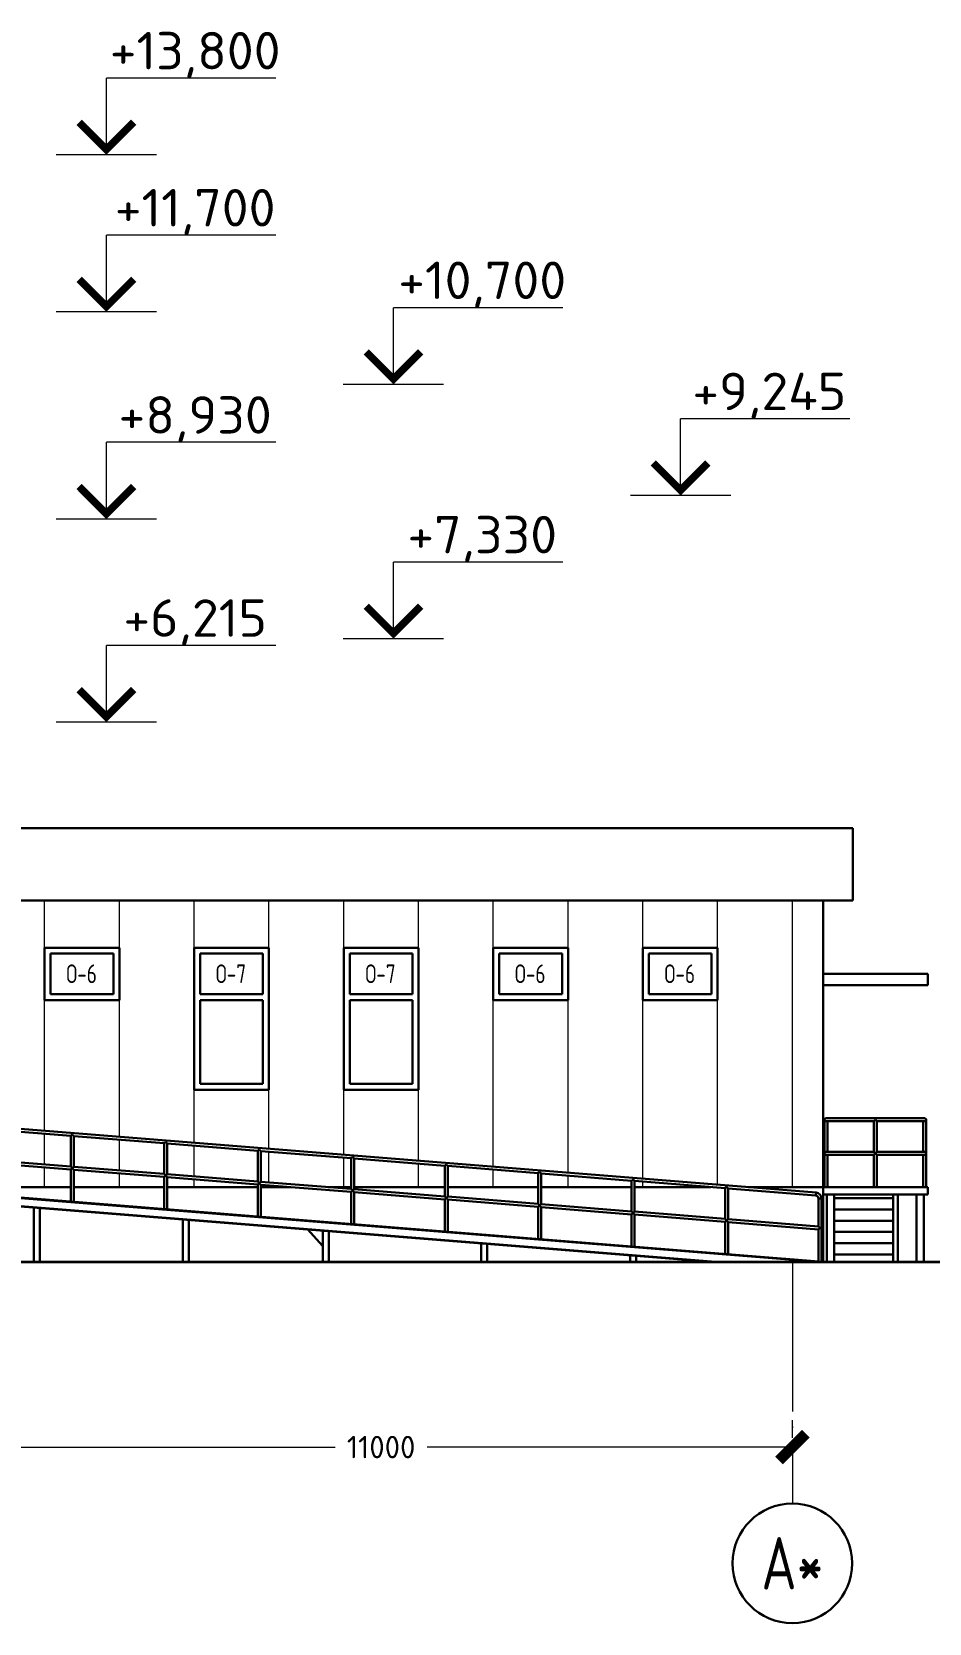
# Model space of a CAD drawing. Extents: x -965262 to 1142518, y -357520 to 71675.
# Drawn here: x -103720 to -97719, y -232809 to -222172 of the extents above; entities that cross this region are included whole.
import ezdxf

# ---------------------------------------------------------------- set-up
doc = ezdxf.new("R2010")
doc.units = 0
doc.header["$LTSCALE"] = 10
doc.linetypes.add('DOTE', pattern=[2.42, 2, -0.2, 0.02, -0.2])
doc.layers.get('0').update_dxf_attribs({"linetype": 'CONTINUOUS', "lineweight": 30})
doc.layers.get('Defpoints').update_dxf_attribs({"linetype": 'CONTINUOUS'})
doc.layers.add('DOTE', color=7, linetype='DOTE', lineweight=9)
doc.styles.add('GOST 2.304', font='isocpeur.ttf', dxfattribs={"width": 0.75, "height": 250})
doc.styles.get("Standard").update_dxf_attribs({"font": 'isocpeur.ttf', "height": 300})
doc.dimstyles.new('Standard_2', dxfattribs={"dimscale": 200, "dimtxt": 600, "dimasz": 1.8, "dimexe": 1.8, "dimexo": 0.625, "dimgap": 0.9, "dimtad": 0, "dimdec": 0, "dimzin": 0, "dimdsep": 46, "dimtxsty": 'Standard', "dimblk": 'ARCHTICK', "dimcen": 0.9, "dimclrd": 256, "dimclre": 256, "dimclrt": 256, "dimadec": 0, "dimazin": 0, "dimtfac": 1, "dimtdec": 0, "dimtofl": 0, "dimtmove": 0, "dimatfit": 3, "dimfxl": 1, "dimtolj": 1, "dimtzin": 0, "dimlwd": 15, "dimlwe": 15, "dimarcsym": 0})

# ---------------------------------------------------------------- blocks, each defined once
blk = doc.blocks.new('_ArchTick')
at = {"color": 0, "linetype": 'ByBlock', "lineweight": 0, "const_width": 0.4}
blk.add_lwpolyline([(-0.5, -0.5), (0.5, 0.5)], dxfattribs=at)
blk = doc.blocks.new('*D1625')
at = {"lineweight": 15, "transparency": 16777216}
for p, q in [((-127483, -19240), (-127483, -19005)), ((-116483, -19240), (-116483, -19005)), ((-127483, -19365), (-122598, -19365)), ((-116483, -19365), (-121368, -19365))]:
    blk.add_line(p, q, dxfattribs=at)
at = {"layer": 'Defpoints', "color": 0, "lineweight": 15, "transparency": 16777216}
for p in [(-127483, -19365, -1451), (-116483, -19365), (-116483, -19365)]:
    blk.add_point(p, dxfattribs=at)
at = {"lineweight": 15, "transparency": 16777216, "xscale": 360, "yscale": 360, "zscale": 360, "rotation": 180}
blk.add_blockref('_ArchTick', (-127483, -19365), dxfattribs=at)
at = {"lineweight": 15, "transparency": 16777216, "xscale": 360, "yscale": 360, "zscale": 360}
blk.add_blockref('_ArchTick', (-116483, -19365), dxfattribs=at)
at = {"lineweight": 15, "transparency": 16777216, "insert": (-121983, -19365), "char_height": 300, "attachment_point": 5}
blk.add_mtext('\\A1;11000', dxfattribs=at)
blk = doc.blocks.new('Фасад Н-А')
at = {"color": 1, "lineweight": 15}
for p, q in [((-125657.4, -2089, -3613.4), (-125657.4, -1062.8, -3613.4)), ((-124986.3, -2089, -4339), (-126328.4, -2089, -2887.7)), ((-125657.4, -4189, -3613.4), (-125657.4, -3162.8, -3613.4)), ((-124986.3, -4189, -4339), (-126328.4, -4189, -2887.7)), ((-121818, -5159, -3613.4), (-121818, -4132.8, -3613.4)), ((-121146.9, -5159, -4339), (-122489, -5159, -2887.7)), ((-117978.6, -6644, -3250.5), (-117978.6, -5617.8, -3250.5)), ((-125657.4, -6959, -3613.4), (-125657.4, -5932.8, -3613.4)), ((-117307.5, -6644, -3976.2), (-118649.6, -6644, -2524.9)), ((-124986.3, -6959, -4339), (-126328.4, -6959, -2887.7)), ((-121818, -8559, -3250.5), (-121818, -7532.8, -3250.5)), ((-125657.4, -9674, -3613.4), (-125657.4, -8647.8, -3613.4)), ((-121146.9, -8559, -3976.2), (-122489, -8559, -2524.9)), ((-124986.3, -9674, -4339), (-126328.4, -9674, -2887.7))]:
    blk.add_line(p, q, dxfattribs=at)
at = {"color": 1, "lineweight": 15, "ltscale": 0.3}
for p, q in [((-123392.6, -1062.8, -3613.4), (-125657.4, -1062.8, -3613.4)), ((-123392.6, -3162.8, -3613.4), (-125657.4, -3162.8, -3613.4)), ((-119553.2, -4132.8, -3613.4), (-121818, -4132.8, -3613.4)), ((-115713.8, -5617.8, -3250.5), (-117978.6, -5617.8, -3250.5)), ((-123392.6, -5932.8, -3613.4), (-125657.4, -5932.8, -3613.4)), ((-119553.2, -7532.8, -3250.5), (-121818, -7532.8, -3250.5)), ((-123392.6, -8647.8, -3613.4), (-125657.4, -8647.8, -3613.4))]:
    blk.add_line(p, q, dxfattribs=at)
at = {"ltscale": 2}
for p, q in [((-115673.1, -11089, -3250.5), (-188317.9, -11089, -3250.5)), ((-115673.1, -12059, -3250.5), (-115673.1, -11089, -3250.5)), ((-115673.1, -12059, -3250.5), (-188317.9, -12059, -3250.5)), ((-116073.1, -12059, -3250.5), (-116073.1, -16889, -3250.5)), ((-116133.1, -16041, -3250.5), (-116133.1, -16413.9, -3250.5)), ((-116093.1, -16041, -3250.5), (-116093.1, -16887.4, -3250.5)), ((-116133.1, -16454, -3250.5), (-116133.1, -16884.2, -3250.5))]:
    blk.add_line(p, q, dxfattribs=at)
at = {"lineweight": 0, "ltscale": 100}
for p, q in [((-126483.2, -15135.9, -3250.5), (-126483.2, -12059, -3250.5)), ((-125483.2, -15215.9, -3250.5), (-125483.2, -12059, -3250.5)), ((-124483.2, -15295.9, -3250.5), (-124483.2, -12059, -3250.5)), ((-123483.2, -15375.9, -3250.5), (-123483.2, -12059, -3250.5)), ((-122483.2, -15455.9, -3250.5), (-122483.2, -12059, -3250.5)), ((-121483.2, -15535.9, -3250.5), (-121483.2, -12059, -3250.5)), ((-120483.2, -15615.9, -3250.5), (-120483.2, -12059, -3250.5)), ((-119483.2, -15695.9, -3250.5), (-119483.2, -12059, -3250.5)), ((-118483.2, -15775.9, -3250.5), (-118483.2, -12059, -3250.5)), ((-117483.2, -15855.9, -3250.5), (-117483.2, -12059, -3250.5)), ((-116483.2, -15889, -3250.5), (-116483.2, -12059, -3250.5)), ((-126483.2, -15585.9, -3250.5), (-126483.2, -15176, -3250.5)), ((-125483.2, -15665.9, -3250.5), (-125483.2, -15256, -3250.5)), ((-124483.2, -15745.9, -3250.5), (-124483.2, -15336, -3250.5)), ((-123483.2, -15825.9, -3250.5), (-123483.2, -15416, -3250.5)), ((-122483.2, -15889, -3250.5), (-122483.2, -15496, -3250.5)), ((-126483.2, -15889, -3250.5), (-126483.2, -15626, -3250.5)), ((-125483.2, -15889, -3250.5), (-125483.2, -15706, -3250.5)), ((-121483.2, -15889, -3250.5), (-121483.2, -15576, -3250.5)), ((-120483.2, -15889, -3250.5), (-120483.2, -15656, -3250.5)), ((-119483.2, -15889, -3250.5), (-119483.2, -15736, -3250.5)), ((-124483.2, -15889, -3250.5), (-124483.2, -15786, -3250.5)), ((-123483.2, -15889, -3250.5), (-123483.2, -15866, -3250.5)), ((-118483.2, -15889, -3250.5), (-118483.2, -15816, -3250.5))]:
    blk.add_line(p, q, dxfattribs=at)
for p, q in [((-126483.1, -13388.7, -3250.5), (-126483.1, -12688.7, -3250.5)), ((-126483.1, -12688.7, -3250.5), (-125483.1, -12688.7, -3250.5)), ((-126483.1, -12688.7, -3250.5), (-126483.1, -13388.7, -3250.5)), ((-125483.1, -12688.7, -3250.5), (-125483.1, -13388.7, -3250.5)), ((-125483.1, -12688.7, -3250.5), (-125483.1, -13388.7, -3250.5)), ((-125483.1, -12688.7, -3250.5), (-125483.1, -13388.7, -3250.5)), ((-124483.1, -13388.7, -3250.5), (-124483.1, -12688.7, -3250.5)), ((-124483.1, -12688.7, -3250.5), (-123483.1, -12688.7, -3250.5)), ((-124483.1, -12688.7, -3250.5), (-124483.1, -13388.7, -3250.5)), ((-123483.1, -12688.7, -3250.5), (-123483.1, -13388.7, -3250.5)), ((-123483.1, -12688.7, -3250.5), (-123483.1, -13388.7, -3250.5)), ((-123483.1, -12688.7, -3250.5), (-123483.1, -14588.7, -3250.5)), ((-122483.1, -13388.7, -3250.5), (-122483.1, -12688.7, -3250.5)), ((-122483.1, -12688.7, -3250.5), (-121483.1, -12688.7, -3250.5)), ((-122483.1, -12688.7, -3250.5), (-122483.1, -13388.7, -3250.5)), ((-121483.1, -12688.7, -3250.5), (-121483.1, -13388.7, -3250.5)), ((-121483.1, -12688.7, -3250.5), (-121483.1, -13388.7, -3250.5)), ((-121483.1, -12688.7, -3250.5), (-121483.1, -14588.7, -3250.5)), ((-120483.1, -13388.7, -3250.5), (-120483.1, -12688.7, -3250.5)), ((-120483.1, -12688.7, -3250.5), (-119483.1, -12688.7, -3250.5)), ((-120483.1, -12688.7, -3250.5), (-120483.1, -13388.7, -3250.5)), ((-119483.1, -12688.7, -3250.5), (-119483.1, -13388.7, -3250.5)), ((-119483.1, -12688.7, -3250.5), (-119483.1, -13388.7, -3250.5)), ((-119483.1, -12688.7, -3250.5), (-119483.1, -13388.7, -3250.5)), ((-118483.1, -13388.7, -3250.5), (-118483.1, -12688.7, -3250.5)), ((-118483.1, -12688.7, -3250.5), (-117483.1, -12688.7, -3250.5)), ((-118483.1, -12688.7, -3250.5), (-118483.1, -13388.7, -3250.5)), ((-117483.1, -12688.7, -3250.5), (-117483.1, -13388.7, -3250.5)), ((-117483.1, -12688.7, -3250.5), (-117483.1, -13388.7, -3250.5)), ((-117483.1, -12688.7, -3250.5), (-117483.1, -13388.7, -3250.5)), ((-114673.1, -13039, -3250.5), (-116073.1, -13039, -3250.5)), ((-116072.3, -13189, -3250.5), (-114673.1, -13189, -3250.5)), ((-114673.1, -13189, -3250.5), (-114673.1, -13039, -3250.5)), ((-125483.1, -13388.7, -3250.5), (-126483.1, -13388.7, -3250.5)), ((-126483.1, -13388.7, -3250.5), (-125483.1, -13388.7, -3250.5)), ((-119483.1, -13388.7, -3250.5), (-120483.1, -13388.7, -3250.5)), ((-120483.1, -13388.7, -3250.5), (-119483.1, -13388.7, -3250.5)), ((-117483.1, -13388.7, -3250.5), (-118483.1, -13388.7, -3250.5)), ((-118483.1, -13388.7, -3250.5), (-117483.1, -13388.7, -3250.5)), ((-123483.1, -14588.7, -3250.5), (-124483.1, -14588.7, -3250.5)), ((-124483.1, -14588.7, -3250.5), (-123483.1, -14588.7, -3250.5)), ((-121483.1, -14588.7, -3250.5), (-122483.1, -14588.7, -3250.5)), ((-122483.1, -14588.7, -3250.5), (-121483.1, -14588.7, -3250.5)), ((-128566.7, -14969.2, -3250.5), (-116166.7, -15961.2, -3250.5)), ((-114713.1, -14969, -3250.5), (-116033.1, -14969, -3250.5)), ((-127343.1, -15107.2, -3250.5), (-126133.1, -15204, -3250.5)), ((-126093.1, -15207.2, -3250.5), (-124883.1, -15304, -3250.5)), ((-124843.1, -15307.2, -3250.5), (-123633.1, -15404, -3250.5)), ((-127343.1, -15517.1, -3250.5), (-126133.1, -15613.9, -3250.5)), ((-123593.1, -15407.2, -3250.5), (-122383.1, -15504, -3250.5)), ((-122343.1, -15507.2, -3250.5), (-121133.1, -15604, -3250.5)), ((-127343.1, -15557.2, -3250.5), (-126133.1, -15654, -3250.5)), ((-126093.1, -15617.1, -3250.5), (-124883.1, -15713.9, -3250.5)), ((-126093.1, -15657.2, -3250.5), (-124883.1, -15754, -3250.5)), ((-124843.1, -15717.1, -3250.5), (-123633.1, -15813.9, -3250.5)), ((-121093.1, -15607.2, -3250.5), (-119883.1, -15704, -3250.5)), ((-119843.1, -15707.2, -3250.5), (-118633.1, -15804, -3250.5)), ((-127343.1, -15889, -3250.5), (-126133.1, -15889, -3250.5)), ((-126093.1, -15889, -3250.5), (-124883.1, -15889, -3250.5)), ((-124843.1, -15757.2, -3250.5), (-123633.1, -15854, -3250.5)), ((-124843.1, -15889, -3250.5), (-123633.1, -15889, -3250.5)), ((-123593.1, -15817.1, -3250.5), (-122383.1, -15913.9, -3250.5)), ((-123593.1, -15857.2, -3250.5), (-122383.1, -15954, -3250.5)), ((-123593.1, -15889, -3250.5), (-123196.5, -15889, -3250.5)), ((-122694.9, -15889, -3250.5), (-122383.1, -15889, -3250.5)), ((-122343.1, -15889, -3250.5), (-121133.1, -15889, -3250.5)), ((-122343.1, -15917.1, -3250.5), (-121133.1, -16013.9, -3250.5)), ((-121093.1, -15889, -3250.5), (-119883.1, -15889, -3250.5)), ((-119843.1, -15889, -3250.5), (-118633.1, -15889, -3250.5)), ((-118593.1, -15807.2, -3250.5), (-117383.1, -15904, -3250.5)), ((-118593.1, -15889, -3250.5), (-117571.5, -15889, -3250.5)), ((-117343.1, -15907.2, -3250.5), (-116169.9, -16001.1, -3250.5)), ((-117069.9, -15889, -3250.5), (-116073.1, -15889, -3250.5)), ((-115033.1, -15889, -3250.5), (-116073.1, -15889, -3250.5)), ((-115033.1, -15889, -3250.5), (-116058.1, -15889, -3250.5)), ((-114673.1, -15989, -3250.5), (-114673.1, -15889, -3250.5)), ((-122343.1, -15957.2, -3250.5), (-121133.1, -16054, -3250.5)), ((-121093.1, -16017.1, -3250.5), (-119883.1, -16113.9, -3250.5)), ((-121093.1, -16057.2, -3250.5), (-119883.1, -16154, -3250.5)), ((-119843.1, -16117.1, -3250.5), (-118633.1, -16213.9, -3250.5)), ((-119843.1, -16157.2, -3250.5), (-118633.1, -16254, -3250.5)), ((-114673.1, -15989, -3250.5), (-116073.1, -15989, -3250.5)), ((-116023.1, -16889, -3250.5), (-116023.1, -15989, -3250.5)), ((-115923.1, -16889, -3250.5), (-115923.1, -15989, -3250.5)), ((-115133.1, -16039, -3250.5), (-115923.1, -16039, -3250.5)), ((-115133.1, -16889, -3250.5), (-115133.1, -15989, -3250.5)), ((-115073.1, -16889, -3250.5), (-115073.1, -15989, -3250.5)), ((-115073.1, -16039, -3250.5), (-115073.1, -16889, -3250.5)), ((-114823.1, -16889, -3250.5), (-114823.1, -15989, -3250.5)), ((-114723.1, -16889, -3250.5), (-114723.1, -15989, -3250.5)), ((-118593.1, -16217.1, -3250.5), (-117383.1, -16313.9, -3250.5)), ((-118593.1, -16257.2, -3250.5), (-117383.1, -16354, -3250.5)), ((-117343.1, -16317.1, -3250.5), (-116133.1, -16413.9, -3250.5)), ((-117343.1, -16357.2, -3250.5), (-116133.1, -16454, -3250.5)), ((-115133.1, -16189, -3250.5), (-115923.1, -16189, -3250.5)), ((-115133.1, -16339, -3250.5), (-115923.1, -16339, -3250.5)), ((-115133.1, -16489, -3250.5), (-115923.1, -16489, -3250.5)), ((-115133.1, -16639, -3250.5), (-115923.1, -16639, -3250.5)), ((-115133.1, -16789, -3250.5), (-115923.1, -16789, -3250.5))]:
    blk.add_line(p, q)
at = {"ltscale": 0.3}
for p, q in [((-126483.1, -13388.7, -3250.5), (-126483.1, -12688.7, -3250.5)), ((-126483.1, -12688.7, -3250.5), (-125483.1, -12688.7, -3250.5)), ((-124483.1, -14588.7, -3250.5), (-124483.1, -12688.7, -3250.5)), ((-124483.1, -12688.7, -3250.5), (-123483.1, -12688.7, -3250.5)), ((-122483.1, -14588.7, -3250.5), (-122483.1, -12688.7, -3250.5)), ((-122483.1, -12688.7, -3250.5), (-121483.1, -12688.7, -3250.5)), ((-120483.1, -13388.7, -3250.5), (-120483.1, -12688.7, -3250.5)), ((-120483.1, -12688.7, -3250.5), (-119483.1, -12688.7, -3250.5)), ((-118483.1, -13388.7, -3250.5), (-118483.1, -12688.7, -3250.5)), ((-118483.1, -12688.7, -3250.5), (-117483.1, -12688.7, -3250.5)), ((-126403.1, -12768.7, -3250.5), (-125563.1, -12768.7, -3250.5)), ((-126403.1, -13308.7, -3250.5), (-126403.1, -12768.7, -3250.5)), ((-125563.1, -12768.7, -3250.5), (-125563.1, -13308.7, -3250.5)), ((-124403.1, -12768.7, -3250.5), (-123563.1, -12768.7, -3250.5)), ((-124403.1, -13308.7, -3250.5), (-124403.1, -12768.7, -3250.5)), ((-123563.1, -12768.7, -3250.5), (-123563.1, -13308.7, -3250.5)), ((-122403.1, -12768.7, -3250.5), (-121563.1, -12768.7, -3250.5)), ((-122403.1, -13308.7, -3250.5), (-122403.1, -12768.7, -3250.5)), ((-121563.1, -12768.7, -3250.5), (-121563.1, -13308.7, -3250.5)), ((-120403.1, -12768.7, -3250.5), (-119563.1, -12768.7, -3250.5)), ((-120403.1, -13308.7, -3250.5), (-120403.1, -12768.7, -3250.5)), ((-119563.1, -12768.7, -3250.5), (-119563.1, -13308.7, -3250.5)), ((-118403.1, -12768.7, -3250.5), (-117563.1, -12768.7, -3250.5)), ((-118403.1, -13308.7, -3250.5), (-118403.1, -12768.7, -3250.5)), ((-117563.1, -12768.7, -3250.5), (-117563.1, -13308.7, -3250.5)), ((-126483.1, -13388.7, -3250.5), (-125483.1, -13388.7, -3250.5)), ((-126403.1, -13308.7, -3250.5), (-125563.1, -13308.7, -3250.5)), ((-124403.1, -13308.7, -3250.5), (-123563.1, -13308.7, -3250.5)), ((-124403.1, -14508.7, -3250.5), (-124403.1, -13388.7, -3250.5)), ((-124403.1, -13388.7, -3250.5), (-123563.1, -13388.7, -3250.5)), ((-123563.1, -13388.7, -3250.5), (-123563.1, -14508.7, -3250.5)), ((-122403.1, -13308.7, -3250.5), (-121563.1, -13308.7, -3250.5)), ((-122403.1, -14508.7, -3250.5), (-122403.1, -13388.7, -3250.5)), ((-122403.1, -13388.7, -3250.5), (-121563.1, -13388.7, -3250.5)), ((-121563.1, -13388.7, -3250.5), (-121563.1, -14508.7, -3250.5)), ((-120483.1, -13388.7, -3250.5), (-119483.1, -13388.7, -3250.5)), ((-120403.1, -13308.7, -3250.5), (-119563.1, -13308.7, -3250.5)), ((-118483.1, -13388.7, -3250.5), (-117483.1, -13388.7, -3250.5)), ((-118403.1, -13308.7, -3250.5), (-117563.1, -13308.7, -3250.5)), ((-124483.1, -14588.7, -3250.5), (-123483.1, -14588.7, -3250.5)), ((-124403.1, -14508.7, -3250.5), (-123563.1, -14508.7, -3250.5)), ((-122483.1, -14588.7, -3250.5), (-121483.1, -14588.7, -3250.5)), ((-122403.1, -14508.7, -3250.5), (-121563.1, -14508.7, -3250.5))]:
    blk.add_line(p, q, dxfattribs=at)
at = {"ltscale": 15}
for p, q in [((-116053.1, -14989, -3250.5), (-116053.1, -15889, -3250.5)), ((-115393.1, -15009, -3250.5), (-116033.1, -15009, -3250.5)), ((-116013.1, -15009, -3250.5), (-116013.1, -15419, -3250.5)), ((-115563.1, -15009, -3250.5), (-115973.1, -15009, -3250.5)), ((-115373.1, -14989, -3250.5), (-115393.1, -15009, -3250.5)), ((-115393.1, -15009, -3250.5), (-115393.1, -15419, -3250.5)), ((-115373.1, -14989, -3250.5), (-115353.1, -15009, -3250.5)), ((-115353.1, -15009, -3250.5), (-114713.1, -15009, -3250.5)), ((-115353.1, -15009, -3250.5), (-115353.1, -15419, -3250.5)), ((-115353.1, -15009, -3250.5), (-115113.1, -15009, -3250.5)), ((-114733.1, -15009, -3250.5), (-114733.1, -15419, -3250.5)), ((-114693.1, -14989, -3250.5), (-114693.1, -15889, -3250.5)), ((-126133.1, -15204, -3250.5), (-126133.1, -15613.9, -3250.5)), ((-126093.1, -15207.2, -3250.5), (-126093.1, -15617.1, -3250.5)), ((-124883.1, -15304, -3250.5), (-124883.1, -15713.9, -3250.5)), ((-124843.1, -15307.2, -3250.5), (-124843.1, -15717.1, -3250.5)), ((-123633.1, -15404, -3250.5), (-123633.1, -15813.9, -3250.5)), ((-123593.1, -15407.2, -3250.5), (-123593.1, -15817.1, -3250.5)), ((-122383.1, -15504, -3250.5), (-122383.1, -15913.9, -3250.5)), ((-122343.1, -15507.2, -3250.5), (-122343.1, -15917.1, -3250.5)), ((-115393.1, -15419, -3250.5), (-116033.1, -15419, -3250.5)), ((-115393.1, -15459, -3250.5), (-116033.1, -15459, -3250.5)), ((-116013.1, -15459, -3250.5), (-116013.1, -15889, -3250.5)), ((-115393.1, -15419, -3250.5), (-115353.1, -15459, -3250.5)), ((-115393.1, -15459, -3250.5), (-115353.1, -15419, -3250.5)), ((-115393.1, -15459, -3250.5), (-115393.1, -15889, -3250.5)), ((-115353.1, -15419, -3250.5), (-114713.1, -15419, -3250.5)), ((-115353.1, -15459, -3250.5), (-115353.1, -15889, -3250.5)), ((-115353.1, -15459, -3250.5), (-114713.1, -15459, -3250.5)), ((-114733.1, -15459, -3250.5), (-114733.1, -15889, -3250.5)), ((-126133.1, -15654, -3250.5), (-126133.1, -16084.2, -3250.5)), ((-126093.1, -15657.2, -3250.5), (-126093.1, -16087.4, -3250.5)), ((-121133.1, -15604, -3250.5), (-121133.1, -16013.9, -3250.5)), ((-121093.1, -15607.2, -3250.5), (-121093.1, -16017.1, -3250.5)), ((-119883.1, -15704, -3250.5), (-119883.1, -16113.9, -3250.5)), ((-119843.1, -15707.2, -3250.5), (-119843.1, -16117.1, -3250.5)), ((-124883.1, -15754, -3250.5), (-124883.1, -16184.2, -3250.5)), ((-124843.1, -15757.2, -3250.5), (-124843.1, -16187.4, -3250.5)), ((-123633.1, -15854, -3250.5), (-123633.1, -16284.2, -3250.5)), ((-123593.1, -15857.2, -3250.5), (-123593.1, -16287.4, -3250.5)), ((-122383.1, -15954, -3250.5), (-122383.1, -16384.2, -3250.5)), ((-118633.1, -15804, -3250.5), (-118633.1, -16213.9, -3250.5)), ((-118593.1, -15807.2, -3250.5), (-118593.1, -16217.1, -3250.5)), ((-117383.1, -15904, -3250.5), (-117383.1, -16313.9, -3250.5)), ((-117343.1, -15907.2, -3250.5), (-117343.1, -16317.1, -3250.5)), ((-116058.1, -15889, -3250.5), (-114673.1, -15889, -3250.5)), ((-122343.1, -15957.2, -3250.5), (-122343.1, -16387.4, -3250.5)), ((-121133.1, -16054, -3250.5), (-121133.1, -16484.2, -3250.5)), ((-121093.1, -16057.2, -3250.5), (-121093.1, -16487.4, -3250.5)), ((-119883.1, -16154, -3250.5), (-119883.1, -16584.2, -3250.5)), ((-119843.1, -16157.2, -3250.5), (-119843.1, -16587.4, -3250.5)), ((-118633.1, -16254, -3250.5), (-118633.1, -16684.2, -3250.5)), ((-118593.1, -16257.2, -3250.5), (-118593.1, -16687.4, -3250.5)), ((-117383.1, -16354, -3250.5), (-117383.1, -16784.2, -3250.5)), ((-117343.1, -16357.2, -3250.5), (-117343.1, -16787.4, -3250.5))]:
    blk.add_line(p, q, dxfattribs=at)
at = {"ltscale": 100}
for p, q in [((-126133.1, -15204, -3250.5), (-126113.1, -15185.6, -3250.5)), ((-126093.1, -15207.2, -3250.5), (-126113.1, -15185.6, -3250.5)), ((-124883.1, -15304, -3250.5), (-124863.1, -15285.6, -3250.5)), ((-124843.1, -15307.2, -3250.5), (-124863.1, -15285.6, -3250.5)), ((-123633.1, -15404, -3250.5), (-123613.1, -15385.6, -3250.5)), ((-123593.1, -15407.2, -3250.5), (-123613.1, -15385.6, -3250.5)), ((-122383.1, -15504, -3250.5), (-122363.1, -15485.6, -3250.5)), ((-122343.1, -15507.2, -3250.5), (-122363.1, -15485.6, -3250.5)), ((-126133.1, -15613.9, -3250.5), (-126113.1, -15635.6, -3250.5)), ((-126133.1, -15654, -3250.5), (-126113.1, -15635.6, -3250.5)), ((-126113.1, -15635.6, -3250.5), (-126093.1, -15617.1, -3250.5)), ((-126093.1, -15657.2, -3250.5), (-126113.1, -15635.6, -3250.5)), ((-124883.1, -15713.9, -3250.5), (-124863.1, -15735.6, -3250.5)), ((-124883.1, -15754, -3250.5), (-124863.1, -15735.6, -3250.5)), ((-124863.1, -15735.6, -3250.5), (-124843.1, -15717.1, -3250.5)), ((-124843.1, -15757.2, -3250.5), (-124863.1, -15735.6, -3250.5)), ((-121133.1, -15604, -3250.5), (-121113.1, -15585.6, -3250.5)), ((-121093.1, -15607.2, -3250.5), (-121113.1, -15585.6, -3250.5)), ((-119883.1, -15704, -3250.5), (-119863.1, -15685.6, -3250.5)), ((-119843.1, -15707.2, -3250.5), (-119863.1, -15685.6, -3250.5)), ((-123633.1, -15813.9, -3250.5), (-123613.1, -15835.6, -3250.5)), ((-123633.1, -15854, -3250.5), (-123613.1, -15835.6, -3250.5)), ((-123613.1, -15835.6, -3250.5), (-123593.1, -15817.1, -3250.5)), ((-123593.1, -15857.2, -3250.5), (-123613.1, -15835.6, -3250.5)), ((-122383.1, -15913.9, -3250.5), (-122363.1, -15935.6, -3250.5)), ((-122383.1, -15954, -3250.5), (-122363.1, -15935.6, -3250.5)), ((-122363.1, -15935.6, -3250.5), (-122343.1, -15917.1, -3250.5)), ((-122343.1, -15957.2, -3250.5), (-122363.1, -15935.6, -3250.5)), ((-118633.1, -15804, -3250.5), (-118613.1, -15785.6, -3250.5)), ((-118593.1, -15807.2, -3250.5), (-118613.1, -15785.6, -3250.5)), ((-117383.1, -15904, -3250.5), (-117363.1, -15885.6, -3250.5)), ((-117343.1, -15907.2, -3250.5), (-117363.1, -15885.6, -3250.5)), ((-121133.1, -16013.9, -3250.5), (-121113.1, -16035.6, -3250.5)), ((-121133.1, -16054, -3250.5), (-121113.1, -16035.6, -3250.5)), ((-121113.1, -16035.6, -3250.5), (-121093.1, -16017.1, -3250.5)), ((-121093.1, -16057.2, -3250.5), (-121113.1, -16035.6, -3250.5)), ((-119883.1, -16113.9, -3250.5), (-119863.1, -16135.6, -3250.5)), ((-119883.1, -16154, -3250.5), (-119863.1, -16135.6, -3250.5)), ((-119863.1, -16135.6, -3250.5), (-119843.1, -16117.1, -3250.5)), ((-119843.1, -16157.2, -3250.5), (-119863.1, -16135.6, -3250.5)), ((-116169.9, -16001.1, -3250.5), (-116166.7, -15961.2, -3250.5)), ((-116133.1, -16041, -3250.5), (-116093.1, -16041, -3250.5)), ((-118633.1, -16213.9, -3250.5), (-118613.1, -16235.6, -3250.5)), ((-118633.1, -16254, -3250.5), (-118613.1, -16235.6, -3250.5)), ((-118613.1, -16235.6, -3250.5), (-118593.1, -16217.1, -3250.5)), ((-118593.1, -16257.2, -3250.5), (-118613.1, -16235.6, -3250.5)), ((-117383.1, -16313.9, -3250.5), (-117363.1, -16335.6, -3250.5)), ((-117383.1, -16354, -3250.5), (-117363.1, -16335.6, -3250.5)), ((-117363.1, -16335.6, -3250.5), (-117343.1, -16317.1, -3250.5)), ((-117343.1, -16357.2, -3250.5), (-117363.1, -16335.6, -3250.5)), ((-116113.1, -16435.6, -3250.5), (-116133.1, -16413.9, -3250.5)), ((-116133.1, -16454, -3250.5), (-116113.1, -16435.6, -3250.5))]:
    blk.add_line(p, q, dxfattribs=at)
at = {"ltscale": 0.13}
for p, q in [((-128573.5, -15889, -3250.5), (-116073.5, -16889, -3250.5)), ((-128573.5, -15894, -3250.5), (-116136.2, -16889, -3250.5)), ((-128573.5, -16004, -3250.5), (-117511, -16889, -3250.5)), ((-128573.5, -16009, -3250.5), (-117573.7, -16889, -3250.5)), ((-126626.7, -16164.8, -3250.5), (-126626.7, -16889, -3250.5)), ((-126546.7, -16171.2, -3250.5), (-126546.7, -16889, -3250.5)), ((-124633.2, -16324.1, -3250.5), (-124633.2, -16889, -3250.5)), ((-124553.1, -16330.5, -3250.5), (-124553.1, -16889, -3250.5)), ((-122765.1, -16674.1, -3250.5), (-122964, -16458.1, -3250.5)), ((-122764.2, -16474.1, -3250.5), (-122764.2, -16889, -3250.5)), ((-122684.1, -16480.5, -3250.5), (-122684.2, -16889, -3250.5)), ((-120646, -16643.1, -3250.5), (-120646, -16889, -3250.5)), ((-120566, -16649.5, -3250.5), (-120566, -16889, -3250.5)), ((-118652.4, -16802.6, -3250.5), (-118652.4, -16889, -3250.5)), ((-118572.3, -16809, -3250.5), (-118572.3, -16889, -3250.5))]:
    blk.add_line(p, q, dxfattribs=at)
at = {"ltscale": 5}
for p, q in [((-126579.7, -16048.5, -3250.5), (-127227.7, -15996.6, -3250.5)), ((-116073.5, -16889, -3250.5), (-116571.9, -16849.1, -3250.5))]:
    blk.add_line(p, q, dxfattribs=at)
at = {"ltscale": 0.01}
for p, q in [((-124173, -16247.2, -3250.5), (-124093.3, -16253.5, -3250.5)), ((-122677.7, -16365.6, -3250.5), (-122598, -16372, -3250.5))]:
    blk.add_line(p, q, dxfattribs=at)
at = {"lineweight": 35}
blk.add_line((-170937.1, -16889, -3250.5), (-99809.6, -16889, -3250.5), dxfattribs=at)
at = {"color": 1, "lineweight": 15, "const_width": 100}
for points, elevation in [([(-125292.7, -1653.6), (-125657.4, -2018.3), (-126022, -1653.6)], -3613.4), ([(-125292.7, -3753.6), (-125657.4, -4118.3), (-126022, -3753.6)], -3613.4), ([(-121453.3, -4723.6), (-121818, -5088.3), (-122182.6, -4723.6)], -3613.4), ([(-117613.9, -6208.6), (-117978.6, -6573.3), (-118343.2, -6208.6)], -3250.5), ([(-125292.7, -6523.6), (-125657.4, -6888.3), (-126022, -6523.6)], -3613.4), ([(-121453.3, -8123.6), (-121818, -8488.3), (-122182.6, -8123.6)], -3250.5), ([(-125292.7, -9238.6), (-125657.4, -9603.3), (-126022, -9238.6)], -3613.4)]:
    blk.add_lwpolyline(points, dxfattribs=dict(at, elevation=elevation))
at = {"ltscale": 15}
for centre, start, end in [((-116033.1, -14989, -3250.5), 90, 270), ((-114713.1, -14989, -3250.5), 270, 90), ((-116033.1, -15439, -3250.5), 90, 270), ((-114713.1, -15439, -3250.5), 270, 90)]:
    blk.add_arc(centre, 20, start, end, dxfattribs=at)
for radius in [40, 80]:
    blk.add_arc((-116173.1, -16041, -3250.5), radius, 0, 85.42608)
at = {"layer": 'DOTE', "ltscale": 100}
blk.add_line((-116483.1, -16889, -3250.5), (-116483.1, -20119, -3250.5), dxfattribs=at)
at = {"layer": 'DOTE', "linetype": 'Continuous', "lineweight": 30}
blk.add_circle((-116483.1, -20919, -3250.5), 800, dxfattribs=at)
at = {"color": 5, "width": 0.75}
for s, p in [('О-6', (-126194.4, -13162.5, 8515.9)), ('О-7', (-124194.4, -13162.5, 8515.9)), ('О-7', (-122194.4, -13162.5, 8515.9)), ('О-6', (-120194.4, -13162.5, 8515.9)), ('О-6', (-118194.4, -13162.5, 8515.9))]:
    blk.add_text(s, height=250, dxfattribs=at).set_placement(p)
at = {"color": 1, "char_height": 500, "width": 2000, "attachment_point": 5, "style": 'GOST 2.304'}
for s, insert in [('{\\W1.05;+13,800}', (-124470.2, -755, -3613.4)), ('{\\W1.05;+11,700}', (-124470.2, -2855, -3613.4)), ('{\\W1.05;+10,700}', (-120630.8, -3825, -3613.4)), ('{\\W1.05;+9,245}', (-116791.4, -5310, -3250.5)), ('{\\W1.05;+8,930}', (-124470.2, -5625, -3613.4)), ('{\\W1.05;+7,330}', (-120630.8, -7225, -3250.5)), ('{\\W1.05;+6,215}', (-124470.2, -8340, -3613.4))]:
    blk.add_mtext(s, dxfattribs=dict(at, insert=insert))
at = {"layer": 'DOTE', "linetype": 'Continuous', "lineweight": 30, "ltscale": 100, "insert": (-116483.1, -20919, -3250.5), "char_height": 700, "width": 1600, "attachment_point": 5, "style": 'GOST 2.304'}
blk.add_mtext('А*', dxfattribs=at)
at = {"lineweight": 15}
dim = blk.add_linear_dim(base=(-116483.1, -19364.5, -1799.3), p1=(-127483.1, -19364.5, -3250.5), p2=(-116483.1, -19364.5, -1799.3), angle=180, dimstyle='Standard_2', dxfattribs=at)
dim.commit()
dim.dimension.update_dxf_attribs({"geometry": '*D1625', "text_midpoint": (-121983.1, -19364.5, -1799.3)})

msp = doc.modelspace()

# ---------------------------------------------------------------- block references
at = {"lineweight": 15, "xscale": 0.5, "yscale": 0.5, "zscale": 0.5}
msp.add_blockref('Фасад Н-А', (-40392.6, -221949.1, -1634.5), dxfattribs=at)

doc.saveas('drawing.dxf')
